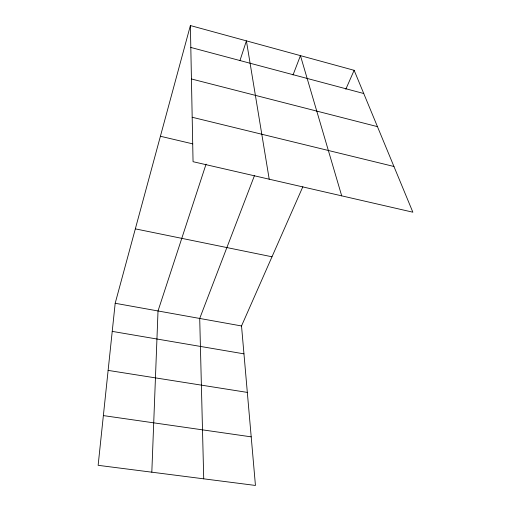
<?xml version="1.0" encoding="UTF-8"?>
<svg xmlns="http://www.w3.org/2000/svg" width="511" height="511" viewBox="0 0 511 511"><rect width="100%" height="100%" fill="white"/><g stroke="black" fill="none" stroke-linecap="round" stroke-linejoin="round"><path stroke-width="0.77" d="M151.818 472.19L158.02 310.963L206.067 164.133M190.386 25.55L193.056 161.7L412.862 212.199L354.142 70.314L190.386 25.55L115.186 303.272L98.138 465.317L255.443 485.45L241.524 325.961L302.863 186.713M239.972 60.522L246.404 40.861L269.208 179.195M254.523 175.439L199.712 318.455L203.723 478.833M293.027 74.983L300.442 55.635L341.706 195.854M345.813 89.221L354.142 70.314M103.369 415.596L251.201 436.854M108.128 370.392L247.324 392.403M112.228 331.383L243.958 353.855M115.186 303.272L241.524 325.961M135.338 228.864L271.999 256.784M160.409 136.258L192.775 143.878M192.187 117.255L393.943 166.484M191.433 78.969L377.45 126.639M190.82 47.453L363.743 93.513"/></g></svg>
